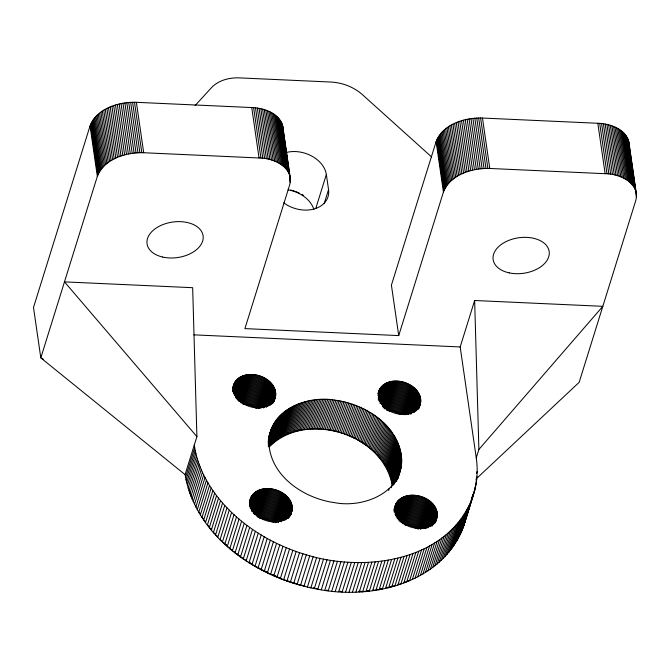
<?xml version="1.0" encoding="UTF-8"?>
<svg xmlns="http://www.w3.org/2000/svg" width="670" height="670" viewBox="0 0 670 670"><rect width="100%" height="100%" fill="white"/><g stroke="black" fill="none" stroke-linecap="round" stroke-linejoin="round"><path stroke-width="1" d="M233.763 384.622C229.232 406.146 267.824 417.745 275.429 396.883C278.846 374.681 238.043 364.472 232.842 387.578M292.304 508.631C292.363 487.802 253.846 479.494 249.759 501.847C249.701 522.667 288.217 530.983 292.304 508.631L290.16 515.523M394.772 508.43C394.588 529.627 434.52 537.616 437.334 514.409C436.153 493.087 396.472 486.529 394.161 510.406M419.311 407.192C428.917 384.019 384.815 369.404 378.165 393.181M268.838 442.15C269.424 409.437 307.899 394.848 335.879 400.3C366.683 404.446 400.685 427.041 401.707 460.818C401.112 493.522 362.637 508.111 334.665 502.659C303.853 498.514 269.859 475.926 268.838 442.15L268.218 444.118M476.261 457.886L478.891 449.444L602.824 306.324L474.645 300.503L460.181 346.951L476.261 457.886C478.07 470.223 477.216 482.978 473.439 494.887L464.235 524.434C444.478 582.783 372.52 600.228 317.806 589.24C258.285 578.637 196.159 537.7 185.071 474.628L196.905 436.631L192.659 287.698L64.479 281.877L196.905 436.631M476.973 478.145L579.156 382.327L635.696 200.782C640.612 183.387 619.566 173.396 605.136 173.698L489.778 168.463C472.182 167.952 450.55 174.309 443.431 192.047L398.725 335.595L244.91 328.61L289.624 185.062C294.532 167.667 273.486 157.676 259.055 157.978L143.698 152.743C126.102 152.232 104.47 158.589 97.351 176.327L40.811 357.872L185.071 474.628M629.13 146.621C629.792 130.658 611.207 123.489 597.824 123.272L482.467 118.037C464.871 117.526 443.239 123.883 436.12 141.621L391.414 285.169L398.725 335.595M466.739 514.2L464.235 524.434M286.031 580.371L280.32 578.579L280.428 578.11L278.058 577.13M378.784 391.213C374.396 412.418 411.673 424.085 420.232 404.236M283.109 129.662C282.547 114.336 264.817 107.878 251.744 107.552L136.387 102.317C118.791 101.806 97.158 108.163 90.048 125.901L33.5 307.446L40.811 357.872M185.506 477.35L194.71 447.803L194.275 445.073M186.026 480.08L195.238 450.525L194.71 447.803M186.637 482.81L195.841 453.255L195.238 450.525M187.324 485.532L196.528 455.977L195.841 453.255M188.102 488.254L197.307 458.707L196.528 455.977M188.957 490.976L198.161 461.421L197.307 458.707M189.895 493.69L199.099 464.134L198.161 461.421M190.917 496.395L200.121 466.839L199.099 464.134M192.022 499.091L201.226 469.536L200.121 466.839M193.203 501.78L202.407 472.224L201.226 469.536M194.468 504.451L203.672 474.896L202.407 472.224M232.775 388.131L234.341 383.156M195.808 507.106L205.012 477.551L203.672 474.896M232.859 388.357L234.701 382.444M232.959 388.65L235.111 381.758M232.808 389.957L235.564 381.096M232.691 391.288L236.066 380.451M232.934 391.657L236.611 379.84M233.21 392.059L237.197 379.253M233.537 392.486L237.833 378.692M197.231 509.753L206.435 480.197L205.012 477.551M233.596 393.927L238.503 378.165M234.299 393.424L239.207 377.662M234.433 394.932L239.952 377.202M234.902 395.484L240.739 376.766M206.435 480.197L207.935 482.827L198.73 512.374L200.188 513.488M235.413 396.071L241.552 376.373M235.647 397.678L242.398 376.004M236.209 398.34L243.269 375.686M200.305 514.987L209.509 485.432L207.935 482.827M236.803 399.035L244.173 375.393M237.423 399.772L245.094 375.141M238.068 400.543L246.041 374.932M209.509 485.432L211.159 488.02L201.955 517.567L203.647 518.798M238.729 401.364L247.012 374.764M239.718 401.229L248.001 374.63M211.159 488.02L212.884 490.582L203.68 520.138L205.363 521.327M240.413 402.117L249.006 374.538M241.116 403.047L250.019 374.48M242.146 403.038L251.041 374.471M205.481 522.675L214.685 493.12L212.884 490.582M252.079 374.497L242.875 404.052L250.136 405.35L256.836 408.44L266.04 378.885M243.914 404.119L253.118 374.564M214.685 493.12L216.561 495.641L207.357 525.188L209.015 526.319M244.96 404.228L254.165 374.672M255.211 374.815L246.007 404.37L244.902 403.65L246.267 403.893M247.046 404.554L256.25 374.999M216.561 495.641L218.504 498.128L209.3 527.684L211.77 529.325M257.288 375.225L248.084 404.781L247.615 404.186M258.319 375.493L249.114 405.048L248.964 404.529M211.318 530.146L220.522 500.591L218.504 498.128M259.349 375.795L250.136 405.35L250.295 404.915L251.61 405.358L251.149 405.685L260.354 376.13M261.35 376.507L252.146 406.062L252.917 405.844M220.522 500.591L222.599 503.019L213.395 532.575L215.02 533.605M262.33 376.917L253.126 406.464L254.19 406.38M315.796 208.378L326.349 174.51A28.307 20.971 17.3 0 0 286.727 152.375M254.089 406.908L263.293 377.361M255.027 407.385L264.24 377.838M222.599 503.019L224.752 505.423L215.547 534.97L217.164 535.966M255.948 407.896L265.153 378.341M217.767 537.34L226.971 507.785L224.752 505.423M258.009 408.022L266.903 379.454M258.846 408.616L267.74 380.049M259.952 408.256L268.544 380.677M324.196 203.58L328.543 189.635L326.349 174.51M261.024 407.921L269.307 381.322M226.971 507.785L229.257 510.121L220.053 539.677L221.636 540.606M262.062 407.611L270.043 381.992M263.067 407.318L270.739 382.687M263.72 408.03L271.392 383.408M229.257 510.121L231.602 512.424L222.398 541.971L224.752 543.32M264.952 406.799L272.003 384.136M265.831 406.564L272.581 384.89M266.359 407.327L273.109 385.652M267.456 406.137L273.595 386.431M227.13 545.531L224.81 544.233L234.014 514.686L231.602 512.424M268.201 405.945L274.03 387.227M268.896 405.76L274.424 388.022M269.851 404.596L274.767 388.834M270.152 405.409L275.06 389.647M271.007 404.253L275.303 390.459M271.509 404.085L275.496 391.28M234.014 514.686L236.485 516.905L227.281 546.46L229.115 547.457M271.961 403.918L275.638 392.101M272.665 402.762L275.73 392.913M272.799 403.147L275.772 393.726M273.31 402.41L275.764 394.529M273.36 402.787L275.705 395.325M274.03 401.347L275.596 396.112M274.206 400.828L275.429 396.883M236.485 516.905L239.014 519.091L229.81 548.646L232.54 550.078M232.398 550.79L241.602 521.235L239.014 519.091M269.005 436.279L270.579 431.162M268.946 436.714L271.4 428.833M269.03 436.706L271.869 427.695M268.385 439.369L272.38 426.564M268.318 440.224L272.925 425.45M268.444 440.374L269.055 438.406M249.483 501.453L250.882 497.257M268.285 441.103L273.502 424.353M249.709 501.47L251.242 496.545M268.327 441.614L268.946 439.646M268.293 441.991L274.122 423.272M249.508 502.751L251.652 495.859M268.251 442.862L268.871 440.894M249.65 503.078L252.104 495.197M268.335 442.895L274.775 422.209M249.541 504.401L252.607 494.552M268.419 443.816L275.471 421.162M249.475 505.758L253.151 493.941M268.226 445.743L276.199 420.132M241.602 521.235L244.24 523.337L235.036 552.892L238.587 554.651M249.751 506.16L253.746 493.346M268.377 446.706L276.961 419.118M250.078 506.579L254.374 492.793M268.863 446.697L277.765 418.13M250.136 508.028L255.044 492.266M278.594 417.159L269.39 446.714C306.559 409.898 382.897 433.766 392.243 485.306L401.447 455.751M250.538 508.513L255.747 491.763M270.261 445.768L279.465 416.212M250.974 509.032L256.493 491.303M271.166 444.838L280.37 415.283M251.451 509.585L257.28 490.867M272.095 443.934L281.3 414.378M244.24 523.337L246.945 525.397L237.741 554.953L240.363 556.209M251.644 511.16L258.092 490.474M273.067 443.046L282.271 413.499M252.188 511.78L258.938 490.105M274.064 442.192L283.268 412.636M253.059 511.453L259.809 489.787M275.094 441.354L284.298 411.799M253.344 513.136L260.714 489.494M276.157 440.533L285.361 410.986M246.945 525.397L249.692 527.407L240.488 556.963L243.076 558.16M253.964 513.873L261.635 489.242M277.246 439.746L286.45 410.191M254.608 514.644L262.581 489.033M278.368 438.984L287.572 409.429M255.58 514.476L263.553 488.866M279.516 438.247L288.72 408.692M256.258 515.331L264.541 488.731M280.697 437.527L289.901 407.98M249.692 527.407L252.498 529.375L243.294 558.931L245.848 560.07M256.953 516.218L265.546 488.639M281.903 436.84L291.107 407.293M257.657 517.148L266.559 488.581M283.134 436.187L292.338 406.631M258.687 517.139L267.581 488.572M284.39 435.55L293.594 405.995M268.62 488.597L259.416 518.153L265.655 519.149L272.489 521.997L281.693 492.442M252.498 529.375L255.354 531.302L246.15 560.857L247.825 561.577M285.671 434.947L294.875 405.392M260.454 518.22L269.658 488.665M286.978 434.361L296.182 404.814M261.501 518.32L270.705 488.773M288.309 433.817L297.514 404.261M262.548 518.471L271.752 488.916M252.339 564.09L249.047 562.725L258.252 533.169L255.354 531.302M298.862 403.742L289.658 433.289L287.723 433.13M272.791 489.1L263.586 518.655L262.808 517.994M291.031 432.803L300.244 403.248M273.829 489.326L264.625 518.881L264.156 518.287M292.43 432.334L301.634 402.779M265.655 519.149L274.859 489.594M258.252 533.169L261.208 534.995L251.995 564.55L254.424 565.522M293.845 431.899L303.049 402.352M275.889 489.896L266.685 519.443L266.836 519.016M276.894 490.231L267.69 519.786L268.151 519.459M304.49 401.941L295.286 431.497L293.56 431.262M268.687 520.155L277.891 490.607M296.735 431.12L305.939 401.565M261.208 534.995L264.198 536.77L254.994 566.326L258.168 567.54M278.871 491.018L269.667 520.565L270.73 520.481M307.413 401.221L298.209 430.776L296.199 430.45M279.834 491.462L270.63 521.009L271.986 521.059M299.699 430.458L308.904 400.911M271.568 521.486L280.78 491.931M267.229 538.496L270.312 540.162L261.107 569.718L261.92 569.466L258.025 568.043L267.229 538.496L264.198 536.77M310.411 400.627L301.199 430.173L299.339 429.822M273.377 522.533L282.581 492.986M302.723 429.922L311.927 400.367M274.549 522.123L283.452 493.556M275.387 522.717L284.281 494.15M304.255 429.696L313.459 400.149M276.492 522.357L285.085 494.77M315.009 399.957L305.805 429.512L304.163 429.118M277.564 522.022L285.847 495.423M278.301 522.692L286.584 496.093M307.363 429.344L316.567 399.797M279.608 521.419L287.279 496.788M267.02 572.255L264.223 571.334L273.427 541.779L270.312 540.162M308.929 429.219L318.133 399.663M280.571 521.151L287.933 497.508M281.182 521.88L288.544 498.237M310.512 429.118L319.716 399.563M282.372 520.665L289.122 498.991M283.209 520.448L289.649 499.753M274.909 575.79L277.263 576.803L267.372 572.892L276.576 543.345L273.427 541.779M321.307 399.496L312.103 429.051L310.319 428.498M283.996 520.238L290.135 500.532M284.742 520.046L290.571 501.328M285.437 519.861L290.964 502.123M322.906 399.462L313.702 429.018L312.019 428.465M286.09 519.677L291.308 502.935M286.995 518.521L291.601 503.748M287.547 518.354L291.844 504.56M324.514 399.454L315.302 429.009L313.736 428.457M270.563 574.399L279.767 544.844L276.576 543.345M288.05 518.186L292.036 505.381M288.502 518.019L292.179 506.193M288.845 517.893L292.271 507.014M289.557 516.687L292.313 507.827M326.123 399.488L316.918 429.034L315.453 428.49M290.21 515.9L292.246 509.426M290.571 515.188L292.137 510.213M290.747 514.928L291.969 510.984M327.739 399.538L318.535 429.093L317.17 428.549M273.787 575.848L282.991 546.301L279.767 544.844M329.364 399.63L320.159 429.185L318.267 428.373M321.784 429.303L330.988 399.747M282.991 546.301L286.241 547.692L277.037 577.247L280.428 578.11M323.409 429.453L332.613 399.906M325.042 429.637L334.246 400.082M280.32 578.579L289.524 549.031L286.241 547.692M335.879 400.3L326.675 429.855L325.419 429.11M328.3 430.098L337.504 400.543M339.137 400.819L329.933 430.375L328.995 429.679M283.628 579.86L292.832 550.305L289.524 549.031M331.558 430.676L340.762 401.121M342.387 401.464L333.183 431.011L332.555 430.383L334.33 430.785M295.797 583.486L286.969 581.074L296.173 551.519L292.832 550.305M334.799 431.38L344.003 401.824M345.62 402.226L336.415 431.773L336.106 431.212M290.328 582.23L299.532 552.675L296.173 551.519M347.228 402.645L338.023 432.2L337.864 431.681M339.623 432.661L348.827 403.106M295.646 583.604L293.711 583.327L302.915 553.772L299.532 552.675M350.418 403.591L341.214 433.138L341.373 432.711M352.001 404.102L342.797 433.657L343.107 433.281M303.234 585.58L297.111 584.366L306.316 554.81C365.309 573.168 450.592 561.175 473.439 494.887M353.576 404.647L344.372 434.194L344.832 433.867M355.134 405.216L345.929 434.763L346.549 434.495M300.529 585.337L309.733 555.782M356.683 405.811L347.479 435.366L348.249 435.148M358.224 406.439L349.02 435.986L349.933 435.835M313.166 556.686L303.962 586.242L305.688 586.351M359.748 407.084L350.544 436.639L351.608 436.555M361.256 407.77L352.052 437.317L353.257 437.301M362.746 408.474L353.542 438.029L354.899 438.071M307.404 587.087L316.609 557.532M355.016 438.758L364.22 409.203M356.482 439.512L365.686 409.965M320.067 558.319L310.863 587.875L309.892 587.163M357.922 440.299L367.127 410.743M368.542 411.548L359.338 441.103L361.256 441.446M323.535 559.04L314.331 588.587L313.242 587.858L314.917 588.176M369.949 412.377L360.745 441.932L362.11 442.217M371.331 413.231L362.118 442.786L364.304 443.297M378.131 393.684L379.354 389.739M378.182 393.96L379.714 389.036M378.282 394.253L380.125 388.34M327.01 559.684L317.806 589.24L316.6 588.495M378.131 395.56L380.585 387.679M372.688 414.11L363.483 443.666L365.024 444.059M378.324 395.903L381.079 387.042M378.257 397.26L381.632 386.423M378.232 398.642L382.218 385.836M378.248 400.057L382.846 385.275M374.019 415.006L364.815 444.562L366.448 445.014M378.918 399.529L383.516 384.748M379.011 400.995L384.228 384.253M379.446 401.514L384.974 383.784M366.13 445.483L375.334 415.928M321.282 589.826L330.486 560.279M379.923 402.067L385.753 383.357M380.125 403.642L386.565 382.955M376.624 416.874L367.42 446.429L369.22 446.999M380.97 403.281L387.411 382.595M381.531 403.943L388.282 382.269M368.684 447.393L377.888 417.837M382.126 404.638L389.186 381.984M324.766 590.354L333.97 560.798M382.444 406.363L390.108 381.733M369.924 448.372L379.128 418.825M383.081 407.134L391.062 381.523M383.743 407.946L392.025 381.347M371.13 449.377L380.334 419.822M384.421 408.8L393.014 381.213M337.454 561.251L328.25 590.806L326.684 590.019M381.523 420.852L372.319 450.399L373.902 451.027M385.426 408.708L394.019 381.121M386.138 409.638L395.032 381.071M382.679 421.891L373.475 451.446L375.116 452.116M386.858 410.609L396.062 381.054M374.597 452.501L383.81 422.946M397.092 381.079L387.888 410.635L394.136 411.631L400.962 414.487L410.166 384.932M331.734 591.2L340.938 561.644M388.927 410.702L398.139 381.146M375.703 453.582L384.907 424.026M389.974 410.81L399.178 381.255M385.97 425.115L376.766 454.67L378.575 455.5M400.225 381.406L391.02 410.961L389.923 410.233M335.209 591.526L344.413 561.971M377.805 455.776L387.009 426.229M392.059 411.146L401.271 381.59M388.022 427.351L378.818 456.906L380.334 457.652M402.31 381.816L393.097 411.372L392.637 410.769M403.34 382.076L394.136 411.631L393.977 411.112M379.79 458.046L388.994 428.49M338.685 591.778L347.889 562.222M404.362 382.377L395.158 411.933L395.308 411.506M380.736 459.193L389.94 429.637M405.375 382.721L396.171 412.268L396.632 411.95M390.845 430.81L381.64 460.357L383.274 461.245M406.372 383.089L397.168 412.645L397.93 412.435M382.52 461.538L391.724 431.982M351.356 562.415L342.144 591.97L340.1 591.149M398.147 413.055L407.352 383.5M383.366 462.727L392.57 433.172M399.102 413.499L408.315 383.944M393.374 434.378L384.17 463.925L385.903 464.955M400.049 413.976L409.253 384.421M384.94 465.139L394.144 435.584M345.603 592.096L354.807 562.54M385.677 466.362L394.89 436.806M402.159 414.035L411.062 385.468M395.585 438.038L386.381 467.585L387.897 468.565M403.022 414.604L411.924 386.037M396.255 439.269L387.051 468.824L388.583 469.838M404.169 414.219L412.753 386.632M349.045 592.154L358.249 562.599M396.883 440.517L387.679 470.072L389.236 471.127M404.965 414.847L413.558 387.26M388.265 471.32L397.478 441.765M406.045 414.504L414.328 387.913M388.826 472.576L398.03 443.029M407.084 414.194L415.057 388.583M352.479 592.138L361.683 562.591M389.337 473.841L398.541 444.285M408.08 413.909L415.752 389.278M389.814 475.105L399.019 445.558M408.734 414.621L416.405 389.99M390.258 476.378L399.462 446.823M409.965 413.382L417.025 390.727M390.66 477.651L399.864 448.096M410.534 414.135L417.594 391.481M391.02 478.924L400.225 449.369M355.887 592.062L365.091 562.507M411.372 413.918L418.122 392.243M391.347 480.206L400.551 450.65M412.469 412.72L418.608 393.022M388.625 490.549L389.236 488.581M391.623 481.479L400.836 451.923M413.214 412.527L419.043 393.809M391.875 482.76L401.079 453.205M413.918 412.343L419.437 394.613M392.076 484.033L401.28 454.478M414.562 412.167L419.78 395.417M391.33 487.768L391.942 485.8M415.475 411.012L420.073 396.23M359.288 591.92L368.492 562.365M392.67 485.591L401.573 457.024M416.02 410.844L420.316 397.05M393.374 484.887L401.657 458.288M416.522 410.677L420.509 397.863M394.027 484.184L401.699 459.553M417.284 409.521L420.659 398.684M394.454 483.774L401.707 460.818M417.678 409.353L420.752 399.496M418.03 409.177L420.793 400.308M395.534 481.772L401.673 462.066M395.803 481.663L396.414 479.687M418.633 408.013L420.785 401.112M396.071 481.043L401.598 463.313M418.574 408.809L420.718 401.908M396.112 481.562L397.034 478.606M418.733 408.658L420.609 402.695M396.573 480.315L401.481 464.553M396.699 480.465L401.33 465.784M397.553 478.363L398.164 476.395M397.452 478.832L401.129 467.007M397.863 478.296L400.894 468.221M358.651 591.3L362.663 591.711L371.867 562.155M397.854 478.497L400.308 470.616M375.217 561.879L366.013 591.434L363.978 591.25M394.186 509.032L395.895 503.84M394.22 509.602L396.263 503.128M394.211 510.322L396.665 502.441M394.153 511.21L397.126 501.78M367.277 590.932L369.346 591.091L378.55 561.535M394.195 512.014L397.628 501.143M394.798 511.361L398.173 500.524M395.074 511.754L398.759 499.937M395.091 513.17L399.387 499.376M395.149 514.61L400.057 498.849M395.551 515.096L400.769 498.354M372.646 590.68L381.85 561.125M395.987 515.615L401.514 497.885M396.154 517.156L402.293 497.45M396.967 516.763L403.106 497.056M397.201 518.371L403.951 496.696M397.771 519.024L404.822 496.369M385.133 560.648L375.929 590.203L373.19 590.061M398.365 519.727L405.727 496.085M398.985 520.464L406.648 495.833M399.622 521.235L407.603 495.624M377.319 589.583L379.17 589.659L388.374 560.103M400.283 522.047L408.566 495.448M401.271 521.913L409.554 495.314M401.966 522.809L410.559 495.222M380.51 589.005L382.386 589.056L391.59 559.5M402.678 523.739L411.573 495.172M403.7 523.722L412.603 495.155M413.633 495.18L404.429 524.736L411.698 526.034L418.398 529.124L427.602 499.569M385.56 588.377L394.772 558.83M405.476 524.803L414.68 495.247M406.514 524.912L415.718 495.356M407.561 525.054L416.765 495.507M386.791 587.64L388.709 587.64L397.913 558.093M408.6 525.246L417.812 495.691M418.851 495.917L409.646 525.473L409.177 524.87L410.517 525.213M410.677 525.732L419.881 496.177M401.02 557.289L391.816 586.845L389.873 586.861M420.902 496.478L411.698 526.034L411.849 525.607L413.172 526.042L412.712 526.369L421.916 496.813M404.085 556.427L394.881 585.974L391.942 586.032M422.912 497.19L413.708 526.746L414.47 526.536M423.892 497.601L414.688 527.156L415.743 527.064M415.651 527.6L424.855 498.044M397.905 585.052L407.109 555.497M416.589 528.077L425.793 498.522M417.502 528.58L426.706 499.033M410.09 554.5L400.886 584.056L398.885 584.148M419.562 528.705L428.465 500.138M420.4 529.308L429.294 500.733M403.826 583L413.03 553.454M421.505 528.94L430.098 501.361M422.586 528.605L430.869 502.006M415.919 552.34L406.715 581.887L404.68 582.021M423.624 528.295L431.597 502.684M424.621 528.002L432.292 503.379M425.274 528.722L432.946 504.091M418.758 551.159L409.554 580.714L407.502 580.873M426.195 528.471L433.565 504.828M427.385 527.248L434.135 505.574M427.912 528.019L434.663 506.344M412.343 579.483L421.547 549.928M429.009 526.821L435.148 507.123M429.755 526.628L435.584 507.91M430.458 526.444L435.977 508.714M431.413 525.28L436.321 509.518M415.082 578.185L424.286 548.63M431.706 526.092L436.614 510.331M432.259 525.925L436.857 511.151M433.373 523.789L437.058 511.964M433.515 524.602L437.2 512.784M434.219 523.454L437.292 513.597M417.77 576.828L426.974 547.281M434.57 523.278L437.334 514.409M434.872 523.094L437.326 515.213M435.425 521.922L437.259 516.009M435.584 521.779L437.15 516.796M435.592 522.031L436.991 517.575M420.4 575.421L429.604 545.866M422.971 573.956L432.175 544.4M425.492 572.431L434.696 542.876M427.946 570.848L437.15 541.301M430.341 569.215L439.545 539.668M432.669 567.532L441.873 537.976M434.931 565.798L444.143 536.243M437.133 564.006L446.337 534.451M439.269 562.163L448.473 532.617M450.542 530.724L441.337 560.279L439.394 560.715M443.331 558.344L452.535 528.789M445.257 556.36L454.461 526.804M447.116 554.333L456.32 524.778M448.892 552.264L458.096 522.709M450.6 550.145L459.804 520.598M452.233 547.993L461.437 518.438M453.791 545.799L462.995 516.243M476.563 473.389L477.174 471.412M455.265 543.563L464.478 514.007M456.672 541.285L465.876 511.729M476.018 479.712L476.94 476.755M457.995 538.973L467.199 509.426M476.077 481.37L476.697 479.402M459.235 536.636L468.439 507.081M475.44 484.988L476.362 482.031M460.399 534.258L469.603 504.703M468.581 508.287L469.503 505.339M471.345 499.426L472.878 494.502M474.72 488.589L475.951 484.644M461.479 531.846L475.449 487.241M462.484 529.4L471.688 499.854M463.397 526.938L474.863 489.812M195.037 105.659L211.276 87.887C218.42 80.191 229.458 77.427 239.659 77.896L330.871 82.041C342.437 82.611 353.877 87.033 362.545 94.763L431.606 156.948M267.372 572.892L267.958 572.565M264.223 571.334L264.918 571.041L267.196 572.188M258.025 568.043L258.963 567.842M249.047 562.725L250.329 562.658M193.856 334.849L460.181 346.951M224.81 544.233L226.334 544.517M386.866 587.272L388.709 587.64M380.661 588.662L382.386 589.056M377.503 589.265L379.17 589.659M367.353 590.546L369.346 591.091M360.828 591.158L362.663 591.711M302.915 553.772L306.316 554.81M290.889 581.937L293.711 583.327M261.107 569.718L263.963 570.714M290.077 581.669L286.835 580.538L286.969 581.074M271.802 574.391L274.13 575.446M233.294 551.251L235.095 552.164M41.615 358.299L43.215 359.154M296.617 583.746L297.111 584.366M628.803 141.713L636.466 194.568M628.485 140.524L636.5 195.808M628.075 139.352L635.378 189.778M635.545 190.866L635.847 192.927M636.14 194.987L636.441 197.047M627.572 138.204L634.875 188.63M626.978 137.082L634.289 187.508M626.291 135.985L633.602 186.411M625.52 134.921L632.832 185.347M624.666 133.883L631.978 184.309M623.728 132.886L631.039 183.312M622.706 131.931L630.018 182.357M621.609 131.01L628.912 181.436M620.428 130.131L627.74 180.557M619.181 129.302L626.492 179.727M617.857 128.514L625.169 178.94M616.475 127.777L623.787 178.203M615.018 127.091L622.33 177.517M613.511 126.454L620.822 176.88M611.944 125.868L619.247 176.294M610.32 125.349L617.631 175.766M608.645 124.871L615.956 175.297M606.936 124.461L614.239 174.887M605.178 124.101L612.489 174.527M603.385 123.808L610.697 174.233M601.559 123.565L608.871 173.991M599.7 123.389L607.012 173.815M597.824 123.272L605.136 173.698M482.467 118.037L489.778 168.463M480.574 117.979L487.877 168.405M478.656 117.987L485.968 168.413M476.739 118.054L484.05 168.48M474.812 118.18L482.124 168.606M472.886 118.372L480.197 168.798M470.968 118.615L478.271 169.041M469.05 118.925L476.362 169.351M467.149 119.293L474.461 169.719M465.265 119.721L472.576 170.147M463.406 120.206L470.717 170.632M461.571 120.742L468.883 171.168M459.771 121.337L467.082 171.763M458.004 121.982L465.315 172.408M456.278 122.677L463.59 173.103M454.595 123.422L461.906 173.848M452.962 124.218L460.273 174.644M451.387 125.064L458.69 175.49M449.855 125.943L457.166 176.369M448.389 126.873L455.701 177.299M446.991 127.844L454.294 178.27M445.651 128.849L452.962 179.275M444.386 129.888L451.697 180.314M443.188 130.96L450.5 181.386M442.066 132.057L449.377 182.483M441.028 133.188L448.339 183.614M440.073 134.343L447.376 184.769M439.193 135.516L446.505 185.942M438.398 136.714L445.709 187.139M437.694 137.919L445.006 188.345M437.083 139.142L444.394 189.568M436.555 140.382L443.867 190.808M436.12 141.621L443.431 192.047M282.723 126.002L290.386 178.857M282.405 124.804L290.42 180.088M281.995 123.632L289.306 174.058M289.767 177.207L290.361 181.327M281.492 122.484L288.803 172.91M289.758 179.485L290.21 182.567M280.897 121.362L288.209 171.788M280.211 120.265L287.522 170.691M279.44 119.201L286.752 169.627M278.586 118.171L285.897 168.597M277.648 117.166L284.959 167.592M276.626 116.212L283.938 166.637M275.529 115.29L282.841 165.716M274.348 114.411L281.66 164.837M273.1 113.582L280.412 164.008M271.777 112.795L279.089 163.22M270.395 112.058L277.707 162.483M268.946 111.371L276.249 161.797M267.43 110.734L274.742 161.16M265.864 110.156L273.176 160.582M264.24 109.629L271.551 160.055M262.573 109.151L269.884 159.577M260.856 108.741L268.168 159.167M259.097 108.381L266.409 158.807M257.305 108.088L264.616 158.514M255.479 107.853L262.791 158.271M253.628 107.669L260.932 158.095M251.744 107.552L259.055 157.978M136.387 102.317L143.698 152.743M134.494 102.259L141.805 152.685M132.585 102.267L139.888 152.693M130.658 102.334L137.97 152.76M128.732 102.46L136.043 152.886M126.806 102.652L134.117 153.078M124.888 102.904L132.199 153.33M122.97 103.205L130.281 153.631M121.069 103.574L128.38 154M119.193 104.001L126.496 154.427M117.325 104.487L124.637 154.912M115.5 105.023L122.803 155.448M113.691 105.617L121.002 156.043M111.932 106.262L119.235 156.688M110.198 106.957L117.51 157.383M108.523 107.703L115.835 158.128M106.89 108.498L114.193 158.924M105.307 109.344L112.619 159.77M103.775 110.223L111.086 160.649M102.309 111.153L109.62 161.579M100.91 112.124L108.222 162.55M99.57 113.13L106.882 163.555M98.306 114.168L105.617 164.594M97.108 115.24L104.42 165.666M95.994 116.337L103.297 166.763M94.947 117.468L102.259 167.894M93.993 118.623L101.304 169.049M93.113 119.796L100.425 170.222M92.326 120.994L99.629 171.419M91.623 122.2L98.925 172.626M91.003 123.431L98.314 173.848M90.475 124.662L97.787 175.088M90.048 125.901L97.351 176.327M474.645 300.503L478.891 449.444M328.543 189.635A28.307 20.971 17.3 0 1 314.431 208.898A28.307 20.971 17.3 0 1 283.72 202.834M290.688 190.062A34.89 25.845 17.3 0 1 299.272 193.102M301.944 194.468A34.89 25.845 17.3 0 1 303.669 195.472M288 189.853A28.307 20.971 17.3 0 1 313.912 209.517M509.2 272.874A28.307 17.922 -8.2 0 0 549.191 251.577A28.307 17.922 -8.2 0 0 505.08 242.105A28.307 17.922 -8.2 0 0 509.2 272.874M162.735 257.071A28.307 17.922 -8.2 0 0 203.144 236.133A28.307 17.922 -8.2 0 0 159.351 226.2A28.307 17.922 -8.2 0 0 162.735 257.071"/></g></svg>
